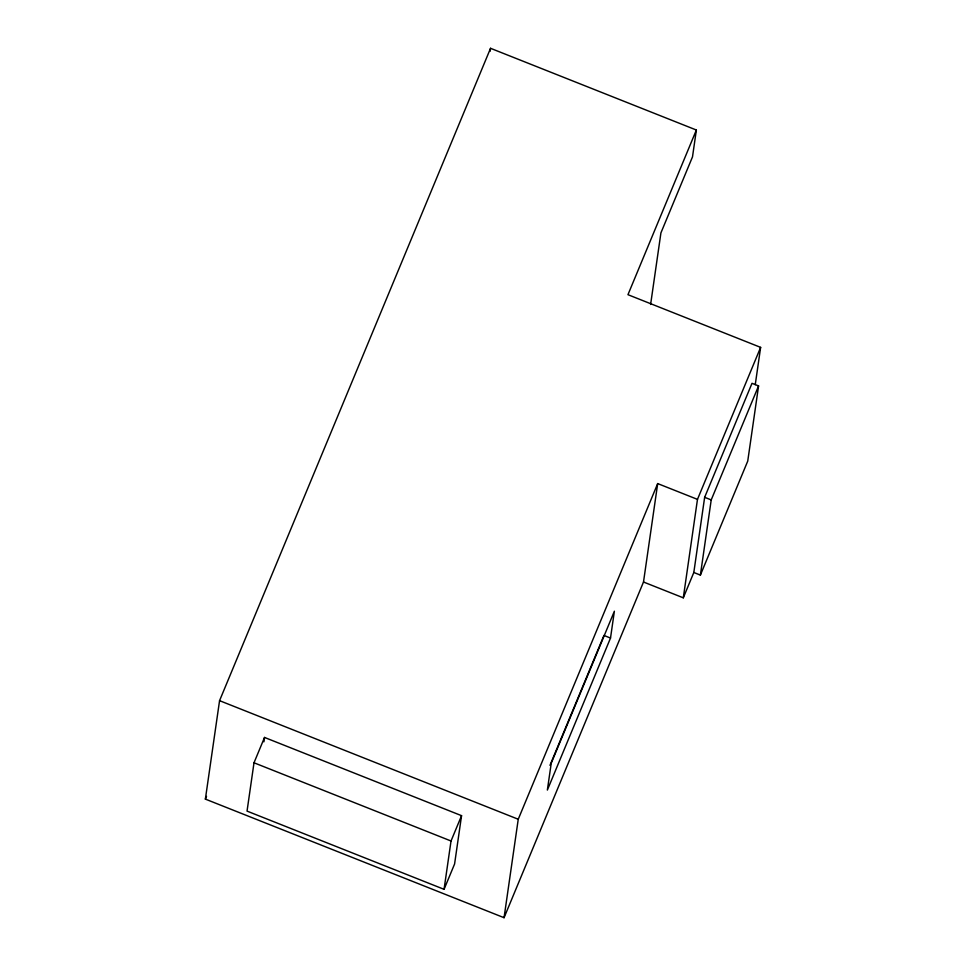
<?xml version="1.0" encoding="UTF-8"?>
<svg xmlns="http://www.w3.org/2000/svg" width="966" height="966" viewBox="0 0 966 966"><rect width="100%" height="100%" fill="white"/><g stroke="black" fill="none" stroke-linecap="round" stroke-linejoin="round"><path stroke-width="1.45" d="M643.501 582.015L683.3 597.821L697.476 499.374L657.689 483.58L643.501 582.015L504.059 917.7L205.372 799.111L219.56 700.664L490.547 48.3L696.365 130.024L692.501 156.866L660.925 232.878L650.613 304.471M254.01 762.778L247.042 811.102L444.058 889.324L454.588 863.99L461.555 815.666L264.527 737.444L254.01 762.778L451.025 841L444.058 889.324M263.899 741.828L264.527 737.444M490.112 51.283L490.547 48.3M504.059 917.7L518.247 819.253L657.689 483.58M610.512 638.055L614.376 611.212L551.236 763.212L547.36 790.067L610.512 638.055L603.943 635.447L549.98 765.35M693.817 572.488L704.649 497.309L752.007 383.309L758.576 385.917L747.744 461.084L700.386 575.096L693.817 572.488L683.3 597.821M700.386 575.096L711.217 499.917L758.576 385.917M755.255 384.661L760.628 347.374L627.96 294.69L696.365 130.024M205.372 799.111L206.519 796.358M451.025 841L461.555 815.666M697.476 499.374L760.628 347.374M704.649 497.309L711.217 499.917M219.56 700.664L518.247 819.253"/></g></svg>
